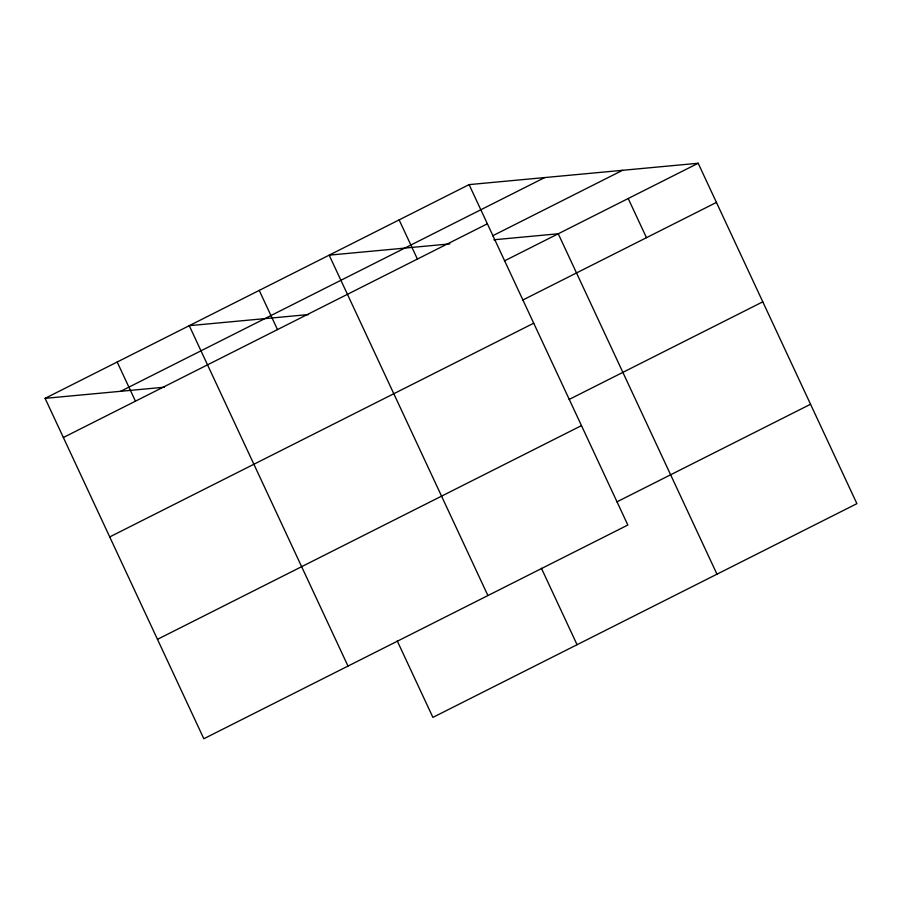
<?xml version="1.0" encoding="UTF-8"?>
<svg xmlns="http://www.w3.org/2000/svg" width="902" height="902" viewBox="0 0 902 902"><rect width="100%" height="100%" fill="white"/><g stroke="black" fill="none" stroke-linecap="round" stroke-linejoin="round"><path stroke-width="1.35" d="M469.096 184.617L627.837 525.032L203.829 738.749L45.1 398.346L469.096 184.617L698.171 163.251L856.9 503.654L432.904 717.383L397.241 640.916M120.688 391.288L544.695 177.57M63.365 437.515L487.362 223.797M492.65 235.794L622.572 170.298M504.522 260.858L698.171 163.251M522.788 300.028L716.436 202.42M109.717 536.927L533.725 323.198M569.151 399.439L762.788 301.832M157.478 639.338L581.474 425.62M616.912 501.862L810.548 404.254M449.861 243.89L329.174 255.153L487.914 595.557M493.856 239.785L558.248 233.776L716.977 574.191M308.574 314.55L189.262 325.678L347.992 666.082M45.1 398.346L164.412 387.206M628.209 198.519L646.475 237.688M399.135 219.885L417.4 259.054M541.403 568.249L577.066 644.716M259.224 290.41L277.489 329.591M117.181 362.006L135.447 401.187"/></g></svg>
